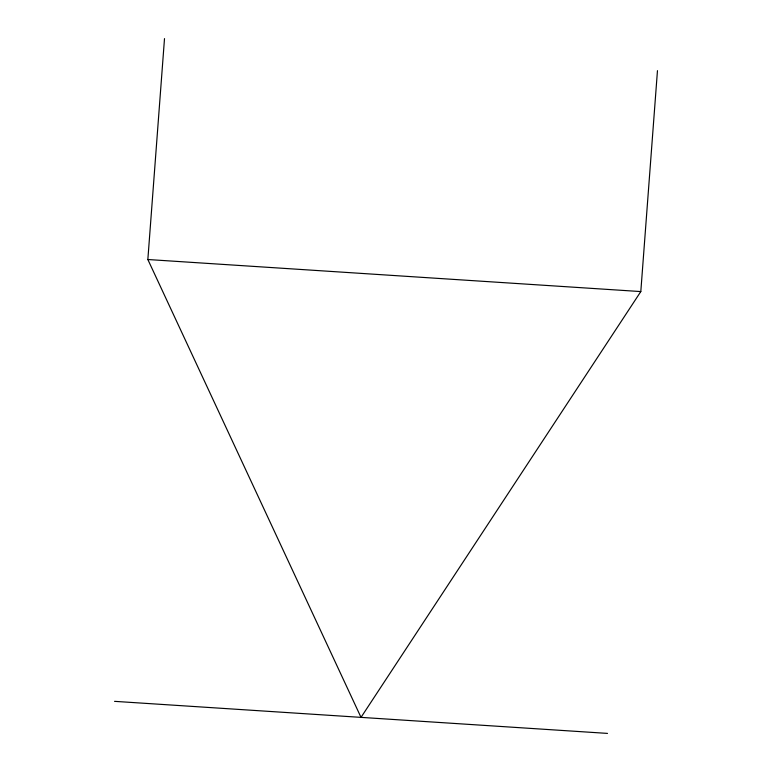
<?xml version="1.0" encoding="UTF-8"?>
<svg xmlns="http://www.w3.org/2000/svg" width="772" height="772" viewBox="0 0 772 772"><rect width="100%" height="100%" fill="white"/><g stroke="black" fill="none" stroke-linecap="round" stroke-linejoin="round"><path stroke-width="1.16" d="M657.464 70.657L640.808 291.575L361.016 717.371L147.848 259.517L164.504 38.6M147.848 259.517L640.808 291.575M114.536 701.343L607.496 733.4"/></g></svg>
